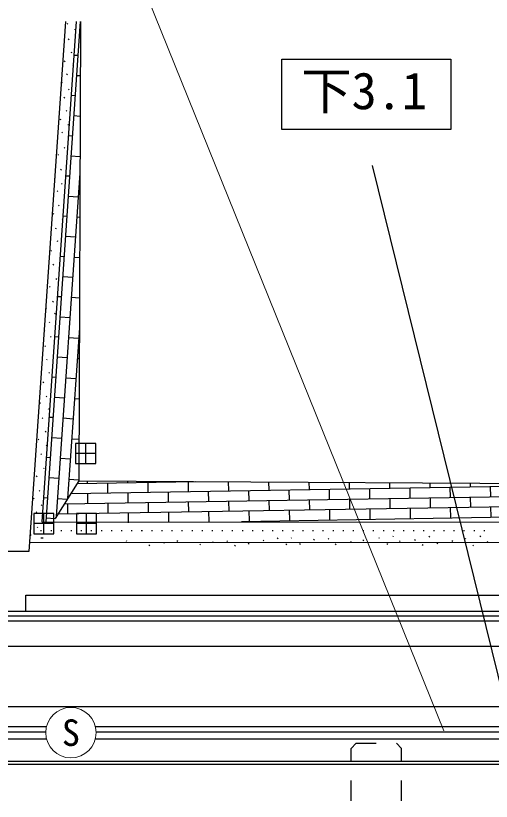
# Model space of a CAD drawing. Units: millimetres, scale not verified. Extents: x -2865935 to 4137865, y -6708483 to 4285906.
# Drawn here: x 442362 to 465974, y 300020 to 338990 of the extents above; entities that cross this region are included whole.
import ezdxf
from ezdxf.enums import TextEntityAlignment as Align

# ---------------------------------------------------------------- set-up
doc = ezdxf.new("R2010")
doc.units = ezdxf.units.MM
doc.header["$LTSCALE"] = 1000
for name, color, linetype, lineweight in [('M-BGD', 7, 'Continuous', 25), ('M-BMK-OTRS', 5, 'Continuous', 25), ('M-BMK-ROW', 30, 'Continuous', 25), ('M-STR-HTXT', 7, 'Continuous', 13), ('M-STR-STR1', 1, 'Continuous', 25), ('M-STR-STRC', 7, 'Continuous', 25)]:
    doc.layers.add(name, color=color, linetype=linetype, lineweight=lineweight)
doc.styles.add('ＭＳ ゴシック', font='')
doc.styles.get('ＭＳ ゴシック').set_extended_font_data('MS Gothic')

msp = doc.modelspace()

# ---------------------------------------------------------------- linework, layer by layer
at = {"layer": 'M-BGD'}
for p, q in [((444828, 338711), (443020, 312418)), ((445365, 338710), (443658, 313883)), ((445566, 338710), (443860, 313890)), ((445576, 338710), (445497, 315923)), ((444953, 338610), (444923, 338570)), ((445303, 338306), (445273, 338266)), ((445519, 338024), (445574, 338020)), ((444998, 337840), (444968, 337800)), ((445140, 337176), (445110, 337136)), ((444803, 336746), (444773, 336706)), ((445250, 337040), (445450, 337027)), ((445213, 336504), (445199, 336485)), ((444913, 336104), (444883, 336064)), ((445382, 336029), (445567, 336016)), ((444658, 335686), (444628, 335646)), ((445016, 335353), (444986, 335313)), ((444782, 334946), (444752, 334906)), ((445113, 335045), (445313, 335031)), ((444903, 334296), (444873, 334256)), ((445245, 334034), (445560, 334012)), ((444592, 333850), (444562, 333810)), ((444988, 333592), (444958, 333552)), ((444688, 333217), (444658, 333177)), ((444976, 333050), (445176, 333036)), ((444803, 332457), (444773, 332417)), ((444483, 332107), (444453, 332067)), ((445107, 332038), (445553, 332008)), ((444620, 331370), (444590, 331330)), ((444313, 330923), (444290, 330894)), ((445550, 331182), (444378, 314140)), ((444839, 331054), (445039, 331041)), ((445538, 331006), (445549, 331006)), ((444665, 330670), (444635, 330630)), ((444458, 330306), (444428, 330266)), ((444970, 330043), (445469, 330009)), ((444521, 329593), (444491, 329553)), ((444256, 329179), (444226, 329139)), ((444702, 329059), (444902, 329045)), ((445401, 329011), (445542, 329001)), ((444689, 328883), (444671, 328859)), ((444362, 328444), (444332, 328404)), ((444444, 327818), (444414, 327778)), ((444833, 328048), (445332, 328013)), ((444140, 327344), (444110, 327304)), ((444564, 327064), (444765, 327050)), ((445263, 327016), (445535, 326997)), ((444242, 326657), (444212, 326617)), ((444381, 325947), (444351, 325907)), ((444696, 326052), (445195, 326018)), ((444072, 325563), (444042, 325523)), ((444427, 325069), (444627, 325055)), ((445126, 325021), (445528, 324993)), ((444220, 324823), (444190, 324783)), ((443892, 324471), (443862, 324431)), ((444319, 324229), (444289, 324189)), ((444559, 324057), (445058, 324023)), ((444047, 323795), (444016, 323755)), ((445523, 323503), (444941, 315037)), ((443795, 323373), (443771, 323340)), ((444125, 323079), (444095, 323039)), ((444290, 323073), (444490, 323060)), ((444989, 323025), (445488, 322991)), ((443843, 322619), (443813, 322579)), ((443915, 321939), (443885, 321899)), ((444422, 322062), (444920, 322028)), ((445419, 321993), (445518, 321987)), ((444044, 321292), (444014, 321252)), ((443745, 320826), (443715, 320786)), ((444153, 321078), (444353, 321064)), ((444852, 321030), (445351, 320996)), ((443906, 320121), (443876, 320081)), ((444284, 320067), (444783, 320032)), ((445282, 319998), (445511, 319982)), ((443576, 319800), (443546, 319760)), ((443998, 319492), (443968, 319452)), ((443711, 319047), (443681, 319007)), ((444016, 319083), (444216, 319069)), ((444715, 319035), (445213, 319000)), ((443854, 318373), (443824, 318333)), ((444147, 318071), (444646, 318037)), ((445145, 318003), (445504, 317978)), ((443510, 317984), (443480, 317944)), ((443906, 317683), (443876, 317643)), ((443637, 317259), (443607, 317219)), ((443878, 317087), (444079, 317074)), ((444577, 317039), (445076, 317005)), ((443767, 316548), (443737, 316508)), ((443408, 316157), (443378, 316117)), ((444010, 316076), (444509, 316042)), ((445497, 315923), (444322, 314050)), ((445008, 316007), (445497, 315974)), ((445414, 315792), (451289, 315889)), ((445934, 315801), (445932, 315921)), ((446942, 315317), (446934, 315817)), ((447933, 315833), (447932, 315909)), ((448941, 315350), (448933, 315850)), ((449933, 315866), (449933, 315897)), ((450941, 315383), (450933, 315883)), ((452941, 315416), (452933, 315879)), ((454941, 315449), (454934, 315867)), ((456940, 315481), (456934, 315855)), ((458940, 315514), (458935, 315843)), ((460940, 315547), (460935, 315831)), ((462940, 315580), (462936, 315819)), ((464939, 315613), (464936, 315807)), ((443558, 315442), (443528, 315402)), ((445097, 315287), (467213, 315650)), ((445950, 314801), (445942, 315301)), ((447950, 314834), (447942, 315333)), ((449950, 314866), (449941, 315366)), ((451949, 314899), (451941, 315399)), ((453949, 314932), (453941, 315432)), ((455949, 314965), (455941, 315465)), ((457948, 314998), (457940, 315498)), ((459948, 315031), (459940, 315531)), ((461948, 315064), (461940, 315564)), ((463948, 315097), (463939, 315596)), ((465947, 315129), (465939, 315629)), ((443281, 315063), (443251, 315023)), ((443741, 315092), (443941, 315078)), ((444440, 315044), (444924, 315011)), ((444781, 314781), (467224, 315150)), ((450958, 314383), (450949, 314883)), ((452957, 314416), (452949, 314916)), ((454957, 314449), (454949, 314949)), ((456957, 314482), (456949, 314981)), ((458957, 314514), (458948, 315014)), ((460956, 314547), (460948, 315047)), ((462956, 314580), (462948, 315080)), ((464956, 314613), (464948, 315113)), ((443652, 314733), (443622, 314693)), ((444464, 314276), (467235, 314650)), ((444958, 314284), (444950, 314784)), ((446958, 314317), (446950, 314817)), ((448958, 314350), (448950, 314850)), ((457965, 313998), (457957, 314498)), ((459965, 314031), (459956, 314531)), ((461964, 314064), (461956, 314564)), ((463964, 314097), (463956, 314597)), ((465964, 314130), (465956, 314629)), ((443407, 314385), (443377, 314345)), ((447966, 313834), (447958, 314334)), ((449966, 313867), (449958, 314366)), ((451966, 313899), (451958, 314399)), ((467247, 314123), (453573, 313890)), ((453965, 313932), (453957, 314432)), ((455965, 313965), (455957, 314465)), ((443658, 313883), (467252, 313858)), ((443873, 314081), (444322, 314050)), ((443452, 313621), (443422, 313581)), ((443599, 313450), (443649, 313450)), ((444099, 313450), (444149, 313450)), ((444599, 313450), (444649, 313450)), ((445099, 313450), (445149, 313450)), ((445599, 313450), (445649, 313450)), ((446099, 313450), (446149, 313450)), ((446599, 313450), (446649, 313450)), ((447099, 313450), (447149, 313450)), ((447599, 313450), (447649, 313450)), ((448099, 313450), (448149, 313450)), ((448599, 313449), (448649, 313449)), ((449099, 313449), (449149, 313449)), ((449599, 313449), (449649, 313449)), ((450099, 313449), (450149, 313449)), ((450599, 313449), (450649, 313449)), ((451099, 313449), (451149, 313449)), ((451599, 313449), (451649, 313449)), ((452099, 313449), (452149, 313449)), ((452599, 313449), (452649, 313449)), ((453099, 313448), (453149, 313448)), ((453599, 313448), (453649, 313448)), ((454099, 313448), (454149, 313448)), ((454599, 313448), (454649, 313448)), ((455099, 313448), (455149, 313448)), ((455599, 313448), (455649, 313448)), ((456099, 313448), (456149, 313448)), ((456599, 313448), (456649, 313448)), ((457099, 313448), (457149, 313448)), ((457599, 313447), (457649, 313447)), ((458099, 313447), (458149, 313447)), ((458599, 313447), (458649, 313447)), ((459099, 313447), (459149, 313447)), ((459599, 313447), (459649, 313447)), ((460099, 313447), (460149, 313447)), ((460599, 313447), (460649, 313447)), ((461099, 313447), (461149, 313447)), ((461599, 313447), (461649, 313447)), ((462099, 313447), (462149, 313447)), ((462599, 313446), (462649, 313446)), ((463099, 313446), (463149, 313446)), ((463599, 313446), (463649, 313446)), ((464099, 313446), (464149, 313446)), ((464599, 313446), (464649, 313446)), ((465099, 313446), (465149, 313446)), ((465599, 313446), (465649, 313446)), ((443116, 313246), (443086, 313206)), ((443604, 313097), (443719, 313089)), ((447871, 312946), (447841, 312906)), ((450392, 312954), (450362, 312914)), ((452872, 312939), (452842, 312899)), ((454679, 312980), (454649, 312940)), ((455376, 313081), (455350, 313047)), ((456054, 313092), (456040, 313074)), ((457178, 313017), (457148, 312977)), ((457906, 313056), (457876, 313016)), ((459634, 312982), (459604, 312942)), ((460414, 313090), (460384, 313050)), ((461109, 313175), (461079, 313135)), ((461447, 312939), (461417, 312899)), ((462199, 313000), (462169, 312960)), ((462903, 313168), (462873, 313128)), ((464046, 312952), (464016, 312912)), ((464699, 313061), (464669, 313021)), ((465433, 313182), (465403, 313142)), ((443052, 312882), (467274, 312856)), ((448999, 312737), (448969, 312697)), ((449739, 312844), (449709, 312804)), ((451535, 312782), (451505, 312743)), ((452155, 312885), (452125, 312845)), ((453255, 312721), (453225, 312681)), ((453937, 312822), (453907, 312782)), ((455804, 312784), (455774, 312744)), ((456485, 312805), (456455, 312765)), ((458253, 312786), (458223, 312746)), ((459015, 312899), (458985, 312859)), ((460816, 312801), (460786, 312761)), ((462577, 312754), (462547, 312714)), ((463305, 312833), (463275, 312793)), ((465094, 312730), (465064, 312690)), ((465795, 312906), (465765, 312867)), ((443020, 312418), (440003, 312407)), ((442871, 310243), (467332, 310248)), ((442871, 309443), (442871, 310243)), ((397665, 309434), (467350, 309448)), ((397670, 309224), (467355, 309221)), ((424256, 308966), (467360, 308975)), ((406505, 303461), (443853, 303465)), ((446352, 303465), (467476, 303467)), ((406479, 303111), (443891, 303115)), ((446314, 303116), (467489, 303118)), ((459262, 302896), (459012, 302646)), ((459262, 302896), (460262, 302896)), ((461262, 302896), (461262, 302896)), ((461262, 302896), (461512, 302646)), ((459012, 302046), (459012, 302646)), ((461512, 302046), (461512, 302646)), ((459012, 300046), (459012, 301046)), ((461512, 300046), (461512, 301046))]:
    msp.add_line(p, q, dxfattribs=at)
at = {"layer": 'M-BMK-OTRS'}
msp.add_lwpolyline([(445497, 315923), (473938, 315753), (493943, 315634), (496428, 315619)], dxfattribs=at)
at = {"layer": 'M-BMK-ROW'}
for p, q in [((446336, 317771), (445336, 317771)), ((445336, 317771), (445336, 316771)), ((445836, 316771), (445836, 317771)), ((446336, 316771), (446336, 317771)), ((446336, 317271), (445336, 317271)), ((445336, 316771), (446336, 316771)), ((444261, 314295), (443261, 314295)), ((443261, 314295), (443261, 313295)), ((443761, 313295), (443761, 314295)), ((444261, 313295), (444261, 314295)), ((446378, 314295), (445378, 314295)), ((445378, 314295), (445378, 313295)), ((445878, 313295), (445878, 314295)), ((446378, 313295), (446378, 314295)), ((444261, 313795), (443261, 313795)), ((446378, 313795), (445378, 313795)), ((443261, 313295), (444261, 313295)), ((445378, 313295), (446378, 313295))]:
    msp.add_line(p, q, dxfattribs=at)
at = {"layer": 'M-STR-HTXT'}
msp.add_line((463611, 303511), (448587, 340692), dxfattribs=at)
msp.add_circle((445103, 303424), 1250, dxfattribs=at)
at = {"layer": 'M-STR-STR1'}
for p, q in [((443887, 303715), (428262, 303714)), ((481220, 303719), (446318, 303715))]:
    msp.add_line(p, q, dxfattribs=at)
at = {"layer": 'M-STR-STRC'}
for p, q in [((455572, 336837), (463972, 336837)), ((455572, 333337), (455572, 336837)), ((463972, 336837), (463972, 333337)), ((463972, 333337), (455572, 333337)), ((460067, 331555), (468649, 296699)), ((397703, 307710), (467388, 307717)), ((397769, 304710), (467454, 304717)), ((397829, 302010), (467513, 302017)), ((397832, 301860), (467517, 301867))]:
    msp.add_line(p, q, dxfattribs=at)
for centre, radius, start, end in [((314350, 2284006), 2001900, 273.29897, 273.29897), ((314350, 2284006), 2001900, 273.23663, 273.23663), ((314350, 2284006), 2001900, 273.25597, 273.25597), ((314350, 2284006), 2001900, 273.19369, 273.19369), ((314350, 2284006), 2001900, 273.13148, 273.13148), ((314350, 2284006), 2001900, 272.98804, 272.98804), ((314350, 2284006), 2001900, 272.86419, 272.86419), ((314350, 2284006), 2001900, 272.88339, 272.88339), ((314350, 2284006), 2001900, 272.82155, 272.82155), ((314350, 2284006), 2001900, 272.74063, 272.74063), ((314350, 2284006), 2001900, 272.75979, 272.75979), ((314350, 2284006), 2001900, 272.6981, 272.6981), ((314350, 2284006), 2001900, 272.63648, 272.63648), ((314350, 2284006), 2001900, 272.57494, 272.57494), ((314350, 2284006), 1998100, 273.31959, 273.31959), ((314350, 2284006), 1998100, 273.24254, 273.24254), ((314350, 2284006), 1998100, 273.20199, 273.20199), ((314350, 2284006), 1998100, 273.12494, 273.12494), ((314350, 2284006), 1998100, 273.14319, 273.14319), ((314350, 2284006), 1998100, 272.96679, 272.96679), ((314350, 2284006), 1998100, 272.90798, 272.90798), ((314350, 2284006), 1998100, 272.84918, 272.84918), ((314350, 2284006), 1998100, 272.65453, 272.65453), ((314350, 2284006), 1998100, 272.67278, 272.67278), ((314350, 2284006), 1998100, 272.59573, 272.59573), ((314350, 2284006), 1998100, 272.61398, 272.61398), ((314350, 2284006), 1998100, 272.53693, 272.53693), ((314350, 2284006), 1998100, 272.55518, 272.55518), ((314350, 2284006), 1998100, 272.47812, 272.47812), ((314350, 2284006), 1998100, 272.49637, 272.49637), ((314350, 2284006), 1998100, 272.41932, 272.41932), ((323879, 2284379), 1995597, 272.13117, 272.13117)]:
    msp.add_arc(centre, radius, start, end, dxfattribs=at)

# ---------------------------------------------------------------- texts
at = {"layer": 'M-STR-HTXT', "style": 'ＭＳ ゴシック'}
msp.add_text('S', height=1320, dxfattribs=at).set_placement((445103, 303424), align=Align.MIDDLE_CENTER)
at = {"layer": 'M-STR-STRC', "style": 'ＭＳ ゴシック'}
msp.add_text('下3.1', height=1833, dxfattribs=at).set_placement((459659, 333801), align=Align.BOTTOM_CENTER)

doc.saveas('drawing.dxf')
